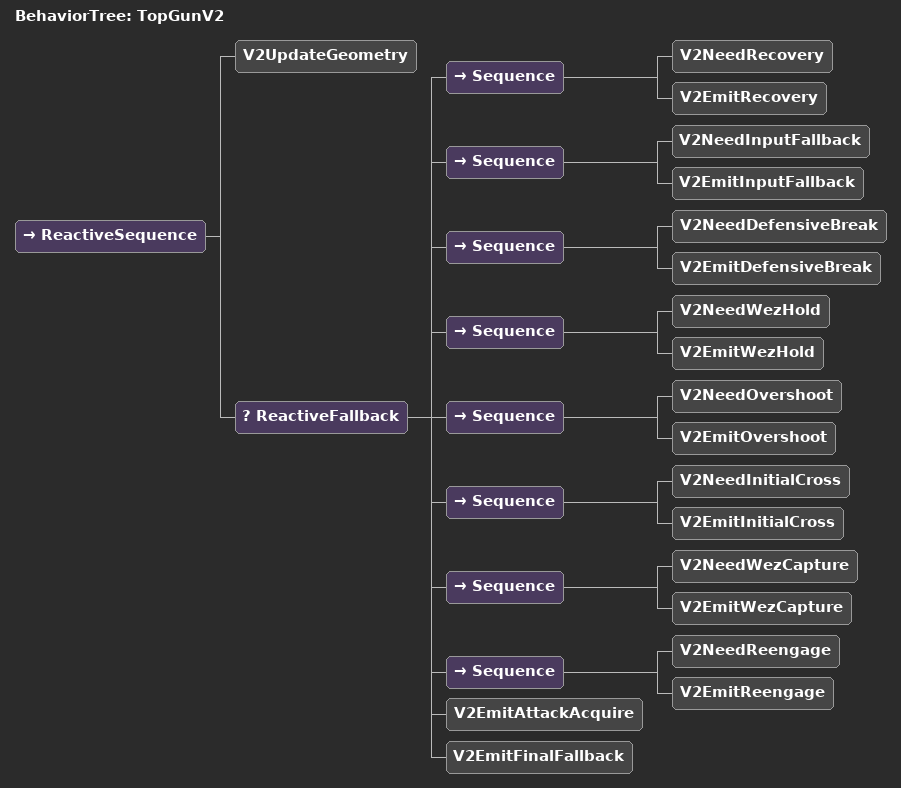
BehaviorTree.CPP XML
<root main_tree_to_execute="TopGunV2">
  <BehaviorTree ID="TopGunV2">
    <ReactiveSequence>
      <V2UpdateGeometry/>
      <ReactiveFallback>
        <Sequence><V2NeedRecovery/><V2EmitRecovery/></Sequence>
        <Sequence><V2NeedInputFallback/><V2EmitInputFallback/></Sequence>
        <Sequence><V2NeedDefensiveBreak/><V2EmitDefensiveBreak/></Sequence>
        <Sequence><V2NeedWezHold/><V2EmitWezHold/></Sequence>
        <Sequence><V2NeedOvershoot/><V2EmitOvershoot/></Sequence>
        <Sequence><V2NeedInitialCross/><V2EmitInitialCross/></Sequence>
        <Sequence><V2NeedWezCapture/><V2EmitWezCapture/></Sequence>
        <Sequence><V2NeedReengage/><V2EmitReengage/></Sequence>
        <V2EmitAttackAcquire/>
        <V2EmitFinalFallback/>
      </ReactiveFallback>
    </ReactiveSequence>
  </BehaviorTree>
</root>
